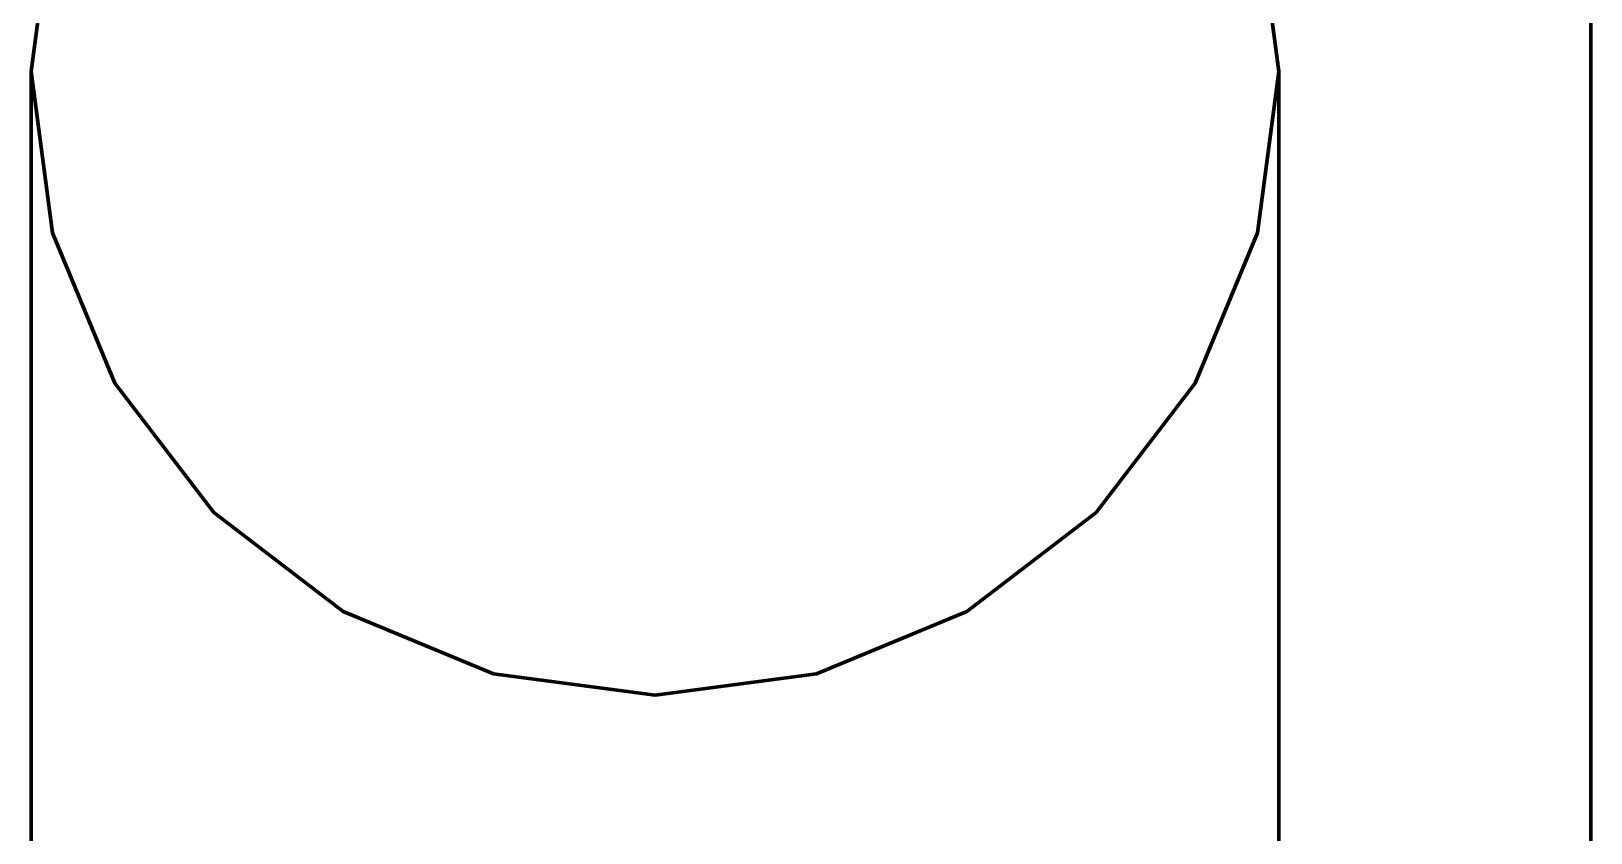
# Model space of a CAD drawing. Header units: millimetres. Extents: x 0 to 2208, y 0 to 420.
# Drawn here: x 66.984 to 67.484, y 75.97 to 76.227 of the extents above; entities that cross this region are included whole.
import ezdxf

# ---------------------------------------------------------------- set-up
doc = ezdxf.new("R2010")
doc.units = ezdxf.units.MM
doc.linetypes.add('IRAM-E-TRAZOS', pattern=[5, 4, -1])
doc.layers.add('01-VISIBLE', color=7, linetype='CONTINUOUS', lineweight=70)
doc.layers.add('02-OCULTA', color=4, linetype='IRAM-E-TRAZOS', lineweight=35)

msp = doc.modelspace()

# ---------------------------------------------------------------- linework, layer by layer
at = {"layer": '01-VISIBLE'}
for points in [[(67.48406, 76.78406), (67.48406, 76.73406), (67.48406, 76.68406), (67.48406, 76.63406), (67.48406, 76.58406), (67.48406, 76.53406), (67.48406, 76.48406), (67.48406, 76.43406), (67.48406, 76.38406), (67.48406, 76.33406), (67.48406, 76.28406), (67.48406, 76.23406), (67.48406, 76.18406), (67.48406, 76.13406), (67.48406, 76.08406), (67.48406, 76.03406), (67.48406, 75.98406), (67.48406, 75.93406), (67.48406, 75.88406), (67.48406, 75.83406), (67.48406, 75.78406), (67.48406, 75.73406)], [(67.18406, 76.41406), (67.1323, 76.40725), (67.08406, 76.38727), (67.04264, 76.35548), (67.01086, 76.31406), (66.99088, 76.26583), (66.98406, 76.21406)], [(67.38406, 76.21406), (67.37725, 76.26583), (67.35727, 76.31406), (67.32548, 76.35548), (67.28406, 76.38727), (67.23583, 76.40725), (67.18406, 76.41406)], [(67.38406, 76.21406), (67.37725, 76.1623), (67.35727, 76.11406), (67.32548, 76.07264), (67.28406, 76.04086), (67.23583, 76.02088), (67.18406, 76.01406), (67.1323, 76.02088), (67.08406, 76.04086), (67.04264, 76.07264), (67.01086, 76.11406), (66.99088, 76.1623), (66.98406, 76.21406)], [(66.98406, 76.21406), (66.98406, 76.16354), (66.98406, 76.11301), (66.98406, 76.06248), (66.98406, 76.01196), (66.98406, 75.96143), (66.98406, 75.9109), (66.98406, 75.86038), (66.98406, 75.80985), (66.98406, 75.75933), (66.98406, 75.7088), (66.98406, 75.65827), (66.98406, 75.60775), (66.98406, 75.55722), (66.98406, 75.50669), (66.98406, 75.45617), (66.98406, 75.40564), (66.98406, 75.35512), (66.98406, 75.30459), (66.98406, 75.25406)], [(66.98406, 76.21406), (66.98406, 76.16073), (66.98406, 76.1074), (66.98406, 76.05406), (66.98406, 76.00073), (66.98406, 75.9474), (66.98406, 75.89406), (66.98406, 75.84073), (66.98406, 75.7874), (66.98406, 75.73406)], [(67.38406, 75.25406), (67.38406, 75.30459), (67.38406, 75.35512), (67.38406, 75.40564), (67.38406, 75.45617), (67.38406, 75.50669), (67.38406, 75.55722), (67.38406, 75.60775), (67.38406, 75.65827), (67.38406, 75.7088), (67.38406, 75.75933), (67.38406, 75.80985), (67.38406, 75.86038), (67.38406, 75.9109), (67.38406, 75.96143), (67.38406, 76.01196), (67.38406, 76.06248), (67.38406, 76.11301), (67.38406, 76.16354), (67.38406, 76.21406)], [(67.38406, 75.73406), (67.38406, 75.7874), (67.38406, 75.84073), (67.38406, 75.89406), (67.38406, 75.9474), (67.38406, 76.00073), (67.38406, 76.05406), (67.38406, 76.1074), (67.38406, 76.16073), (67.38406, 76.21406)]]:
    msp.add_lwpolyline(points, dxfattribs=at)
at = {"layer": '02-OCULTA'}
for points in [[(67.48406, 76.73656), (67.48406, 76.68644), (67.48406, 76.63631), (67.48406, 76.58619), (67.48406, 76.53606), (67.48406, 76.48594), (67.48406, 76.43581), (67.48406, 76.38569), (67.48406, 76.33556), (67.48406, 76.28544), (67.48406, 76.23531), (67.48406, 76.18519), (67.48406, 76.13506), (67.48406, 76.08494), (67.48406, 76.03481), (67.48406, 75.98469), (67.48406, 75.93456), (67.48406, 75.88444), (67.48406, 75.83431), (67.48406, 75.78419), (67.48406, 75.73406)], [(67.48406, 75.48344), (67.48406, 75.53356), (67.48406, 75.58369), (67.48406, 75.63381), (67.48406, 75.68394), (67.48406, 75.73406), (67.48406, 75.78419), (67.48406, 75.83431), (67.48406, 75.88444), (67.48406, 75.93456), (67.48406, 75.98469), (67.48406, 76.03481), (67.48406, 76.08494), (67.48406, 76.13506), (67.48406, 76.18519), (67.48406, 76.23531)], [(67.48406, 75.48406), (67.48406, 75.53406), (67.48406, 75.58406), (67.48406, 75.63406), (67.48406, 75.68406), (67.48406, 75.73406), (67.48406, 75.78406), (67.48406, 75.83406), (67.48406, 75.88406), (67.48406, 75.93406), (67.48406, 75.98406), (67.48406, 76.03406), (67.48406, 76.08406), (67.48406, 76.13406), (67.48406, 76.18406), (67.48406, 76.23406)]]:
    msp.add_lwpolyline(points, dxfattribs=at)

doc.saveas('drawing.dxf')
